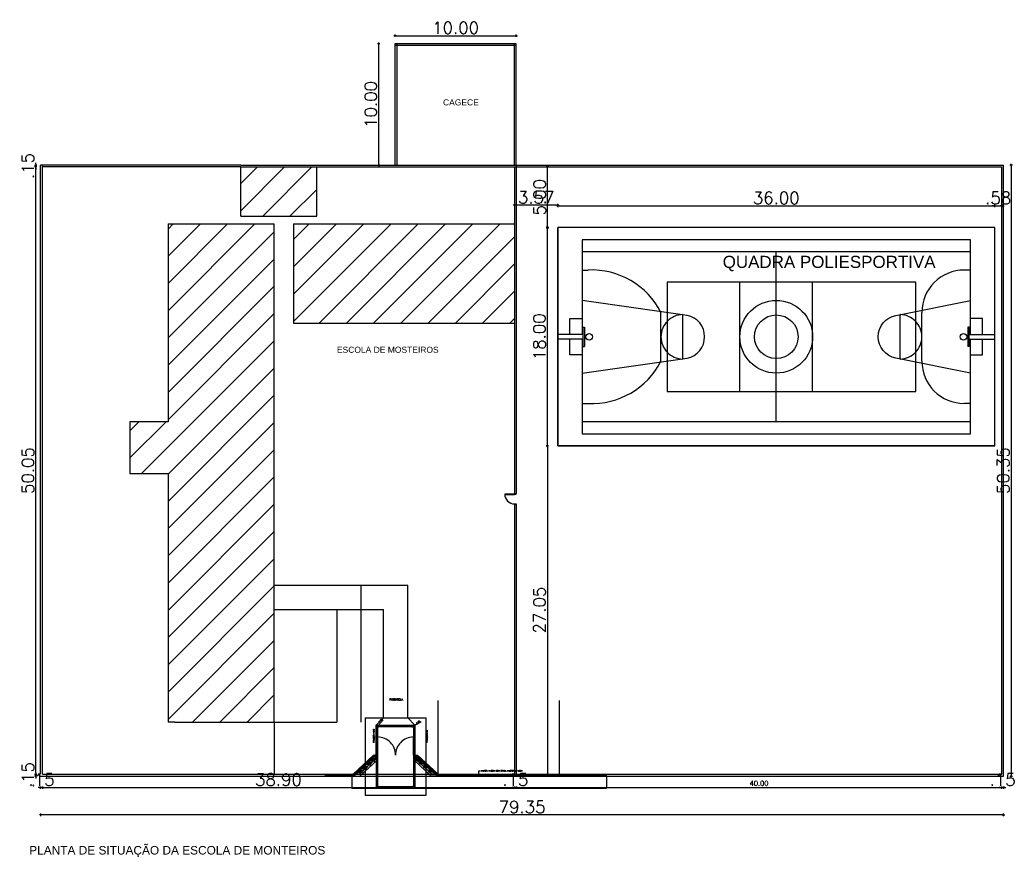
# Model space of a CAD drawing. Header units: millimetres. Extents: x -11 to 499, y 215 to 428.
# Drawn here: x -10.7 to 71.2, y 215.4 to 284.4 of the extents above; entities that cross this region are included whole.
import ezdxf
from ezdxf import colors
from ezdxf.entities.mleader import LeaderData, LeaderLine
from ezdxf.math import Vec2, Vec3

# ---------------------------------------------------------------- set-up
doc = ezdxf.new("R2010")
doc.units = ezdxf.units.MM
doc.linetypes.add('HIDDEN', pattern=[9.525, 6.35, -3.175])
doc.styles.add('J', font='romans.shx')
doc.styles.add('ROMANS', font='romans.shx')
doc.styles.add('Romans_Anot', font='romans.shx')
doc.styles.get("Standard").update_dxf_attribs({"font": 'arial.ttf'})
doc.dimstyles.new('DIM50$0', dxfattribs={"dimtxt": 0.15, "dimasz": 0.1, "dimexe": 0.01, "dimexo": 0.01, "dimgap": 0.15, "dimtad": 1, "dimtoh": 1, "dimzin": 4, "dimdsep": 46, "dimtxsty": 'J', "dimblk1": 'BOLA', "dimblk2": 'BOLA', "dimsah": 1, "dimcen": 0.15, "dimse1": 1, "dimse2": 1, "dimclrd": 8, "dimclre": 256, "dimclrt": 2, "dimadec": 0, "dimazin": 0, "dimtfac": 1, "dimtix": 1, "dimtmove": 1, "dimatfit": 3, "dimldrblk": 'BOLA', "dimfxl": 1, "dimtolj": 1, "dimtzin": 0, "dimlwd": -1, "dimarcsym": 0})
doc.dimstyles.new('Escala 1-50', dxfattribs={"dimscale": 0.5, "dimtxt": 0.2, "dimasz": 0.15, "dimexe": 0.1, "dimexo": 0.2, "dimgap": 0.15, "dimtad": 1, "dimzin": 4, "dimdsep": 46, "dimtxsty": 'Romans_Anot', "dimblk": 'OBLIQUE', "dimcen": 0.25, "dimclrd": 256, "dimclre": 256, "dimclrt": 2, "dimadec": 0, "dimazin": 0, "dimtfac": 1, "dimtix": 1, "dimtmove": 2, "dimatfit": 3, "dimfxl": 1, "dimlwd": -1, "dimlwe": -1, "dimarcsym": 0})

# ---------------------------------------------------------------- blocks, each defined once
blk = doc.blocks.new('BOLA')
for p, q in [((-1, 0), (1, 0)), ((0, -1), (0, 1))]:
    blk.add_line(p, q)
blk.add_circle((0, 0), 0.3)
blk = doc.blocks.new('*D44')
at = {"color": 8, "transparency": 16777216}
blk.add_line((33.689, 269.09), (69.489, 269.09), dxfattribs=at)
at = {"layer": 'Defpoints', "color": 0, "transparency": 16777216}
for p in [(69.589, 269.09), (33.589, 267.299), (69.589, 267.299)]:
    blk.add_point(p, dxfattribs=at)
at = {"color": 8, "transparency": 16777216, "xscale": 0.1, "yscale": 0.1, "zscale": 0.1, "rotation": 180}
blk.add_blockref('BOLA', (33.589, 269.09), dxfattribs=at)
at = {"color": 8, "transparency": 16777216, "xscale": 0.1, "yscale": 0.1, "zscale": 0.1}
blk.add_blockref('BOLA', (69.589, 269.09), dxfattribs=at)
at = {"color": 2, "transparency": 16777216, "insert": (51.589, 269.74), "char_height": 1, "attachment_point": 5, "style": 'J'}
blk.add_mtext('\\A1;36.00', dxfattribs=at)
blk = doc.blocks.new('*D45')
at = {"color": 8, "transparency": 16777216}
blk.add_line((32.722, 267.199), (32.722, 249.399), dxfattribs=at)
at = {"layer": 'Defpoints', "color": 0, "transparency": 16777216}
for p in [(33.589, 267.299), (32.722, 249.299), (33.589, 249.299)]:
    blk.add_point(p, dxfattribs=at)
at = {"color": 8, "transparency": 16777216, "xscale": 0.1, "yscale": 0.1, "zscale": 0.1}
for p, rotation in [((32.722, 267.299), 90), ((32.722, 249.299), 270)]:
    blk.add_blockref('BOLA', p, dxfattribs=dict(at, rotation=rotation))
at = {"color": 2, "transparency": 16777216, "insert": (32.072, 258.299), "char_height": 1, "attachment_point": 5, "rotation": 90, "style": 'J'}
blk.add_mtext('\\A1;18.00', dxfattribs=at)
blk = doc.blocks.new('*D46')
at = {"color": 8, "transparency": 16777216}
for p, q in [((69.489, 269.09), (69.389, 269.09)), ((69.589, 269.09), (70.169, 269.09)), ((70.269, 269.09), (70.369, 269.09))]:
    blk.add_line(p, q, dxfattribs=at)
at = {"layer": 'Defpoints', "color": 0, "transparency": 16777216}
for p in [(70.169, 269.09), (69.589, 267.299), (70.169, 267.197)]:
    blk.add_point(p, dxfattribs=at)
at = {"color": 8, "transparency": 16777216, "xscale": 0.1, "yscale": 0.1, "zscale": 0.1}
blk.add_blockref('BOLA', (69.589, 269.09), dxfattribs=at)
at = {"color": 8, "transparency": 16777216, "xscale": 0.1, "yscale": 0.1, "zscale": 0.1, "rotation": 180}
blk.add_blockref('BOLA', (70.169, 269.09), dxfattribs=at)
at = {"color": 2, "transparency": 16777216, "insert": (69.879, 269.74), "char_height": 1, "attachment_point": 5, "style": 'J'}
blk.add_mtext('\\A1;.58', dxfattribs=at)
blk = doc.blocks.new('*D47')
at = {"color": 8, "transparency": 16777216}
blk.add_line((33.489, 269.143), (30.119, 269.143), dxfattribs=at)
at = {"layer": 'Defpoints', "color": 0, "transparency": 16777216}
for p in [(30.019, 269.143), (30.019, 267.299), (33.589, 267.299)]:
    blk.add_point(p, dxfattribs=at)
at = {"color": 8, "transparency": 16777216, "xscale": 0.1, "yscale": 0.1, "zscale": 0.1, "rotation": 180}
blk.add_blockref('BOLA', (30.019, 269.143), dxfattribs=at)
at = {"color": 8, "transparency": 16777216, "xscale": 0.1, "yscale": 0.1, "zscale": 0.1}
blk.add_blockref('BOLA', (33.589, 269.143), dxfattribs=at)
at = {"color": 2, "transparency": 16777216, "insert": (31.804, 269.793), "char_height": 1, "attachment_point": 5, "style": 'J'}
blk.add_mtext('\\A1;3.57', dxfattribs=at)
blk = doc.blocks.new('*D48')
at = {"color": 8, "transparency": 16777216}
blk.add_line((32.739, 267.399), (32.739, 272.199), dxfattribs=at)
at = {"layer": 'Defpoints', "color": 0, "transparency": 16777216}
for p in [(30.169, 272.299), (32.739, 272.299), (33.589, 267.299)]:
    blk.add_point(p, dxfattribs=at)
at = {"color": 8, "transparency": 16777216, "xscale": 0.1, "yscale": 0.1, "zscale": 0.1}
for p, rotation in [((32.739, 272.299), 90), ((32.739, 267.299), 270)]:
    blk.add_blockref('BOLA', p, dxfattribs=dict(at, rotation=rotation))
at = {"color": 2, "transparency": 16777216, "insert": (32.089, 269.799), "char_height": 1, "attachment_point": 5, "rotation": 90, "style": 'J'}
blk.add_mtext('\\A1;5.00', dxfattribs=at)
blk = doc.blocks.new('*D49')
at = {"color": 8, "transparency": 16777216}
for p, q in [((-9.131, 221.145), (-9.231, 221.145)), ((-9.031, 221.145), (-8.881, 221.145)), ((-8.781, 221.145), (-8.681, 221.145))]:
    blk.add_line(p, q, dxfattribs=at)
at = {"layer": 'Defpoints', "color": 0, "transparency": 16777216}
for p in [(-9.031, 222.099), (-8.881, 222.249), (-8.881, 221.145)]:
    blk.add_point(p, dxfattribs=at)
at = {"color": 8, "transparency": 16777216, "xscale": 0.1, "yscale": 0.1, "zscale": 0.1}
blk.add_blockref('BOLA', (-9.031, 221.145), dxfattribs=at)
at = {"color": 8, "transparency": 16777216, "xscale": 0.1, "yscale": 0.1, "zscale": 0.1, "rotation": 180}
blk.add_blockref('BOLA', (-8.881, 221.145), dxfattribs=at)
at = {"color": 2, "transparency": 16777216, "insert": (-8.956, 221.795), "char_height": 1, "attachment_point": 5, "style": 'J'}
blk.add_mtext('\\A1;.15', dxfattribs=at)
blk = doc.blocks.new('*D50')
at = {"color": 8, "transparency": 16777216}
blk.add_line((-8.781, 221.145), (29.919, 221.145), dxfattribs=at)
at = {"layer": 'Defpoints', "color": 0, "transparency": 16777216}
for p in [(-8.881, 222.249), (30.019, 222.249), (30.019, 221.145)]:
    blk.add_point(p, dxfattribs=at)
at = {"color": 8, "transparency": 16777216, "xscale": 0.1, "yscale": 0.1, "zscale": 0.1, "rotation": 180}
blk.add_blockref('BOLA', (-8.881, 221.145), dxfattribs=at)
at = {"color": 8, "transparency": 16777216, "xscale": 0.1, "yscale": 0.1, "zscale": 0.1}
blk.add_blockref('BOLA', (30.019, 221.145), dxfattribs=at)
at = {"color": 2, "transparency": 16777216, "insert": (10.569, 221.795), "char_height": 1, "attachment_point": 5, "style": 'J'}
blk.add_mtext('\\A1;38.90', dxfattribs=at)
blk = doc.blocks.new('*D51')
at = {"color": 8, "transparency": 16777216}
for p, q in [((29.919, 221.145), (29.819, 221.145)), ((30.019, 221.145), (30.169, 221.145)), ((30.269, 221.145), (30.369, 221.145))]:
    blk.add_line(p, q, dxfattribs=at)
at = {"layer": 'Defpoints', "color": 0, "transparency": 16777216}
for p in [(30.019, 222.249), (30.169, 222.249), (30.169, 221.145)]:
    blk.add_point(p, dxfattribs=at)
at = {"color": 8, "transparency": 16777216, "xscale": 0.1, "yscale": 0.1, "zscale": 0.1}
blk.add_blockref('BOLA', (30.019, 221.145), dxfattribs=at)
at = {"color": 8, "transparency": 16777216, "xscale": 0.1, "yscale": 0.1, "zscale": 0.1, "rotation": 180}
blk.add_blockref('BOLA', (30.169, 221.145), dxfattribs=at)
at = {"color": 2, "transparency": 16777216, "insert": (30.094, 221.795), "char_height": 1, "attachment_point": 5, "style": 'J'}
blk.add_mtext('\\A1;.15', dxfattribs=at)
blk = doc.blocks.new('*D52')
at = {"color": 8, "transparency": 16777216}
blk.add_line((30.269, 221.145), (70.069, 221.145), dxfattribs=at)
at = {"layer": 'Defpoints', "color": 0, "transparency": 16777216}
for p in [(30.169, 222.249), (70.169, 222.249), (70.169, 221.145)]:
    blk.add_point(p, dxfattribs=at)
at = {"color": 8, "transparency": 16777216, "xscale": 0.1, "yscale": 0.1, "zscale": 0.1, "rotation": 180}
blk.add_blockref('BOLA', (30.169, 221.145), dxfattribs=at)
at = {"color": 8, "transparency": 16777216, "xscale": 0.1, "yscale": 0.1, "zscale": 0.1}
blk.add_blockref('BOLA', (70.169, 221.145), dxfattribs=at)
at = {"color": 2, "transparency": 16777216, "insert": (50.169, 221.495), "char_height": 0.4, "attachment_point": 5, "style": 'J'}
blk.add_mtext('\\A1;40.00', dxfattribs=at)
blk = doc.blocks.new('*D53')
at = {"color": 8, "transparency": 16777216}
for p, q in [((70.069, 221.145), (69.969, 221.145)), ((70.169, 221.145), (70.319, 221.145)), ((70.419, 221.145), (70.519, 221.145))]:
    blk.add_line(p, q, dxfattribs=at)
at = {"layer": 'Defpoints', "color": 0, "transparency": 16777216}
for p in [(70.169, 222.249), (70.319, 222.099), (70.319, 221.145)]:
    blk.add_point(p, dxfattribs=at)
at = {"color": 8, "transparency": 16777216, "xscale": 0.1, "yscale": 0.1, "zscale": 0.1}
blk.add_blockref('BOLA', (70.169, 221.145), dxfattribs=at)
at = {"color": 8, "transparency": 16777216, "xscale": 0.1, "yscale": 0.1, "zscale": 0.1, "rotation": 180}
blk.add_blockref('BOLA', (70.319, 221.145), dxfattribs=at)
at = {"color": 2, "transparency": 16777216, "insert": (70.244, 221.795), "char_height": 1, "attachment_point": 5, "style": 'J'}
blk.add_mtext('\\A1;.15', dxfattribs=at)
blk = doc.blocks.new('*D54')
at = {"color": 8, "transparency": 16777216}
for p, q in [((-9.434, 222.349), (-9.434, 222.449)), ((-9.434, 222.099), (-9.434, 222.249)), ((-9.434, 221.999), (-9.434, 221.899))]:
    blk.add_line(p, q, dxfattribs=at)
at = {"layer": 'Defpoints', "color": 0, "transparency": 16777216}
for p in [(-9.434, 222.249), (-9.031, 222.099), (-8.881, 222.249)]:
    blk.add_point(p, dxfattribs=at)
at = {"color": 8, "transparency": 16777216, "xscale": 0.1, "yscale": 0.1, "zscale": 0.1}
for p, rotation in [((-9.434, 222.249), 270), ((-9.434, 222.099), 90)]:
    blk.add_blockref('BOLA', p, dxfattribs=dict(at, rotation=rotation))
at = {"color": 2, "transparency": 16777216, "insert": (-10.084, 222.174), "char_height": 1, "attachment_point": 5, "rotation": 90, "style": 'J'}
blk.add_mtext('\\A1;.15', dxfattribs=at)
blk = doc.blocks.new('*D55')
at = {"color": 8, "transparency": 16777216}
blk.add_line((-9.434, 222.349), (-9.434, 272.199), dxfattribs=at)
at = {"layer": 'Defpoints', "color": 0, "transparency": 16777216}
for p in [(-9.434, 272.299), (-8.881, 272.299), (-8.881, 222.249)]:
    blk.add_point(p, dxfattribs=at)
at = {"color": 8, "transparency": 16777216, "xscale": 0.1, "yscale": 0.1, "zscale": 0.1}
for p, rotation in [((-9.434, 272.299), 90), ((-9.434, 222.249), 270)]:
    blk.add_blockref('BOLA', p, dxfattribs=dict(at, rotation=rotation))
at = {"color": 2, "transparency": 16777216, "insert": (-10.084, 247.274), "char_height": 1, "attachment_point": 5, "rotation": 90, "style": 'J'}
blk.add_mtext('\\A1;50.05', dxfattribs=at)
blk = doc.blocks.new('*D56')
at = {"color": 8, "transparency": 16777216}
for p, q in [((-9.434, 272.549), (-9.434, 272.649)), ((-9.434, 272.299), (-9.434, 272.449)), ((-9.434, 272.199), (-9.434, 272.099))]:
    blk.add_line(p, q, dxfattribs=at)
at = {"layer": 'Defpoints', "color": 0, "transparency": 16777216}
for p in [(-9.434, 272.449), (-9.031, 272.449), (-8.881, 272.299)]:
    blk.add_point(p, dxfattribs=at)
at = {"color": 8, "transparency": 16777216, "xscale": 0.1, "yscale": 0.1, "zscale": 0.1}
for p, rotation in [((-9.434, 272.449), 270), ((-9.434, 272.299), 90)]:
    blk.add_blockref('BOLA', p, dxfattribs=dict(at, rotation=rotation))
at = {"color": 2, "transparency": 16777216, "insert": (-10.084, 272.374), "char_height": 1, "attachment_point": 5, "rotation": 90, "style": 'J'}
blk.add_mtext('\\A1;.15', dxfattribs=at)
blk = doc.blocks.new('*D57')
at = {"color": 8, "transparency": 16777216}
blk.add_line((18.828, 272.549), (18.828, 282.349), dxfattribs=at)
at = {"layer": 'Defpoints', "color": 0, "transparency": 16777216}
for p in [(18.828, 282.449), (20.169, 282.449), (20.319, 272.449)]:
    blk.add_point(p, dxfattribs=at)
at = {"color": 8, "transparency": 16777216, "xscale": 0.1, "yscale": 0.1, "zscale": 0.1}
for p, rotation in [((18.828, 282.449), 90), ((18.828, 272.449), 270)]:
    blk.add_blockref('BOLA', p, dxfattribs=dict(at, rotation=rotation))
at = {"color": 2, "transparency": 16777216, "insert": (18.178, 277.449), "char_height": 1, "attachment_point": 5, "rotation": 90, "style": 'J'}
blk.add_mtext('\\A1;10.00', dxfattribs=at)
blk = doc.blocks.new('*D58')
at = {"color": 8, "transparency": 16777216}
blk.add_line((20.269, 283.111), (30.069, 283.111), dxfattribs=at)
at = {"layer": 'Defpoints', "color": 0, "transparency": 16777216}
for p in [(30.169, 283.111), (20.169, 282.449), (30.169, 282.449)]:
    blk.add_point(p, dxfattribs=at)
at = {"color": 8, "transparency": 16777216, "xscale": 0.1, "yscale": 0.1, "zscale": 0.1, "rotation": 180}
blk.add_blockref('BOLA', (20.169, 283.111), dxfattribs=at)
at = {"color": 8, "transparency": 16777216, "xscale": 0.1, "yscale": 0.1, "zscale": 0.1}
blk.add_blockref('BOLA', (30.169, 283.111), dxfattribs=at)
at = {"color": 2, "transparency": 16777216, "insert": (25.169, 283.761), "char_height": 1, "attachment_point": 5, "style": 'J'}
blk.add_mtext('\\A1;10.00', dxfattribs=at)
blk = doc.blocks.new('*D38')
at = {"color": 8, "transparency": 16777216}
blk.add_line((70.219, 218.898), (-8.931, 218.898), dxfattribs=at)
at = {"layer": 'Defpoints', "color": 0, "transparency": 16777216}
for p in [(-9.031, 272.449), (70.319, 272.449), (-9.031, 218.898)]:
    blk.add_point(p, dxfattribs=at)
at = {"color": 8, "transparency": 16777216, "xscale": 0.1, "yscale": 0.1, "zscale": 0.1, "rotation": 180}
blk.add_blockref('BOLA', (-9.031, 218.898), dxfattribs=at)
at = {"color": 8, "transparency": 16777216, "xscale": 0.1, "yscale": 0.1, "zscale": 0.1}
blk.add_blockref('BOLA', (70.319, 218.898), dxfattribs=at)
at = {"color": 2, "transparency": 16777216, "insert": (30.644, 219.548), "char_height": 1, "attachment_point": 5, "style": 'J'}
blk.add_mtext('\\A1;79.35', dxfattribs=at)
blk = doc.blocks.new('*D39')
at = {"color": 8, "transparency": 16777216}
blk.add_line((32.726, 249.199), (32.726, 222.349), dxfattribs=at)
at = {"layer": 'Defpoints', "color": 0, "transparency": 16777216}
for p in [(62.978, 249.299), (32.726, 222.249), (61.669, 222.249)]:
    blk.add_point(p, dxfattribs=at)
at = {"color": 8, "transparency": 16777216, "xscale": 0.1, "yscale": 0.1, "zscale": 0.1}
for p, rotation in [((32.726, 249.299), 90), ((32.726, 222.249), 270)]:
    blk.add_blockref('BOLA', p, dxfattribs=dict(at, rotation=rotation))
at = {"color": 2, "transparency": 16777216, "insert": (32.076, 235.774), "char_height": 1, "attachment_point": 5, "rotation": 90, "style": 'J'}
blk.add_mtext('\\A1;27.05', dxfattribs=at)
blk = doc.blocks.new('*D40')
at = {"color": 8, "transparency": 16777216}
blk.add_line((70.945, 272.349), (70.945, 222.199), dxfattribs=at)
at = {"layer": 'Defpoints', "color": 0, "transparency": 16777216}
for p in [(70.319, 272.449), (70.319, 222.099), (70.945, 222.099)]:
    blk.add_point(p, dxfattribs=at)
at = {"color": 8, "transparency": 16777216, "xscale": 0.1, "yscale": 0.1, "zscale": 0.1}
for p, rotation in [((70.945, 272.449), 90), ((70.945, 222.099), 270)]:
    blk.add_blockref('BOLA', p, dxfattribs=dict(at, rotation=rotation))
at = {"color": 2, "transparency": 16777216, "insert": (70.295, 247.274), "char_height": 1, "attachment_point": 5, "rotation": 90, "style": 'J'}
blk.add_mtext('\\A1;50.35', dxfattribs=at)
blk = doc.blocks.new('*X30')
at = {"color": 0}
for p, q in [((413.796, -327.075), (417.404, -323.467)), ((413.796, -324.83), (415.159, -323.467)), ((415.599, -327.517), (419.649, -323.467)), ((417.844, -327.517), (420.046, -325.315)), ((407.796, -335.32), (414.949, -328.167)), ((407.796, -333.075), (412.704, -328.167)), ((407.796, -330.83), (410.459, -328.167)), ((407.796, -328.585), (408.214, -328.167)), ((418.146, -336.195), (426.174, -328.167)), ((418.146, -333.95), (423.929, -328.167)), ((418.146, -331.705), (421.684, -328.167)), ((418.146, -329.46), (419.439, -328.167)), ((420.219, -336.367), (428.419, -328.167)), ((422.464, -336.367), (430.664, -328.167)), ((424.709, -336.367), (432.909, -328.167)), ((426.954, -336.367), (435.154, -328.167)), ((407.796, -337.565), (416.546, -328.815)), ((429.199, -336.367), (436.346, -329.22)), ((407.796, -339.81), (416.546, -331.06)), ((431.445, -336.367), (436.346, -331.466)), ((407.796, -342.055), (416.546, -333.305)), ((433.69, -336.367), (436.346, -333.711)), ((407.796, -344.3), (416.546, -335.55)), ((435.935, -336.367), (436.346, -335.956)), ((405.574, -348.767), (416.546, -337.795)), ((407.796, -348.79), (416.546, -340.04)), ((407.796, -351.035), (416.546, -342.285)), ((404.646, -347.45), (407.629, -344.467)), ((404.646, -345.205), (405.384, -344.467)), ((407.796, -353.28), (416.546, -344.53)), ((407.796, -355.525), (416.546, -346.775)), ((407.796, -357.77), (416.546, -349.02)), ((407.796, -360.016), (416.546, -351.266)), ((407.796, -362.261), (416.546, -353.511)), ((407.796, -364.506), (416.546, -355.756)), ((407.796, -366.751), (416.546, -358.001)), ((407.796, -368.996), (416.546, -360.246)), ((409.82, -369.217), (416.546, -362.491)), ((412.065, -369.217), (416.546, -364.736)), ((414.31, -369.217), (416.546, -366.981))]:
    blk.add_line(p, q, dxfattribs=at)
blk = doc.blocks.new('Árvore14')
for p, q in [((-1.17, 0), (-0.91, 0.02)), ((-0.98, 0.71), (-1.13, 1)), ((-1.13, 1), (-1.11, 0.7)), ((-1.11, 0.7), (-1.02, 0.52)), ((-1.02, 0.52), (-0.85, 0.44)), ((-0.5, 0.48), (-0.98, 0.71)), ((-0.91, 0.02), (-0.55, 0)), ((-0.85, 0.44), (-0.67, 0.38)), ((-0.67, 0.38), (-0.56, 0.21)), ((0, 0), (-0.67, -0.19)), ((-0.4, 0.95), (-0.64, 0.99)), ((-0.64, 0.99), (-0.51, 0.89)), ((-0.56, 0.21), (-0.43, 0.03)), ((-0.55, 0), (0, 0)), ((0, 0), (-0.54, -0.08)), ((-0.51, 0.89), (-0.36, 0.67)), ((-0.28, 0.07), (-0.5, 0.48)), ((-0.43, 0.03), (0, 0)), ((-0.25, 0.79), (-0.4, 0.95)), ((-0.36, 0.67), (-0.3, 0.4)), ((-0.3, 0.4), (0, 0)), ((0, 0), (-0.28, 0.07)), ((-0.27, -0.14), (0, 0)), ((-0.19, 0.4), (-0.25, 0.79)), ((0, 0), (-0.19, 0.4)), ((-0.07, 1.34), (-0.15, 0.99)), ((-0.15, 0.99), (-0.05, 0.52)), ((0.05, 1.53), (-0.07, 1.34)), ((0, 0), (-0.07, -0.16)), ((-0.05, 0.52), (0.02, 0.18)), ((-0.04, -0.29), (0, 0)), ((0, 0), (0.17, 0.19)), ((0, 0), (0.38, 0.19)), ((0.67, 0.19), (0, 0)), ((0.02, 0.18), (0, 0)), ((0, 0), (0.57, 0.04)), ((0, 0), (0.17, -0.3)), ((0.59, -0.05), (0, 0)), ((0.03, 1.05), (0.05, 1.25)), ((0.08, 0.89), (0.03, 1.05)), ((0.05, 1.25), (0.05, 1.53)), ((0.17, 0.57), (0.08, 0.89)), ((0.17, 0.19), (0.17, 0.57)), ((0.38, 0.19), (0.57, 0.48)), ((0.57, 0.48), (0.76, 0.67)), ((0.57, 0.04), (0.96, 0.17)), ((0.93, 0.02), (0.59, -0.05)), ((0.95, 0.38), (0.67, 0.19)), ((0.76, 0.67), (1.05, 0.67)), ((1.31, 0.02), (0.93, 0.02)), ((1.05, 0.67), (0.95, 0.57)), ((0.95, 0.57), (0.95, 0.38)), ((0.96, 0.17), (1.37, 0.22)), ((1.52, 0.17), (1.31, 0.02)), ((1.37, 0.22), (1.52, 0.17)), ((-1.24, -0.57), (-1.33, -0.81)), ((-1.33, -0.81), (-1.25, -0.78)), ((-1.25, -0.78), (-1.07, -0.69)), ((-1.05, -0.38), (-1.24, -0.57)), ((-0.96, -0.12), (-1.17, 0)), ((-1.07, -0.69), (-0.74, -0.56)), ((-0.95, -0.29), (-1.05, -0.38)), ((-0.54, -0.08), (-0.96, -0.12)), ((-0.67, -0.19), (-0.95, -0.29)), ((-0.74, -0.56), (-0.6, -0.44)), ((-0.6, -0.44), (-0.27, -0.14)), ((-0.53, -0.45), (-0.6, -0.63)), ((-0.6, -0.63), (-0.48, -0.59)), ((-0.21, -0.27), (-0.53, -0.45)), ((-0.48, -0.59), (-0.24, -0.53)), ((-0.39, -1.14), (-0.32, -0.9)), ((-0.33, -1.42), (-0.39, -1.14)), ((-0.31, -1.28), (-0.33, -1.42)), ((-0.32, -0.9), (-0.11, -0.68)), ((-0.23, -1.1), (-0.31, -1.28)), ((-0.24, -0.53), (-0.14, -0.42)), ((0, -0.82), (-0.23, -1.1)), ((-0.07, -0.16), (-0.21, -0.27)), ((-0.14, -0.42), (-0.04, -0.29)), ((-0.11, -0.68), (0.03, -0.52)), ((0.18, -0.52), (0, -0.82)), ((0.03, -0.52), (0.12, -0.28)), ((0.12, -0.28), (0.04, -0.06)), ((0.04, -0.06), (0.34, -0.21)), ((0.17, -0.3), (0.18, -0.52)), ((0.32, -0.51), (0.18, -0.35)), ((0.48, -0.77), (0.32, -0.51)), ((0.34, -0.21), (0.6, -0.44)), ((0.64, -1.02), (0.48, -0.77)), ((0.6, -0.44), (0.78, -0.79)), ((0.87, -1.16), (0.64, -1.02)), ((0.78, -0.79), (0.87, -1.16))]:
    blk.add_line(p, q)
blk = doc.blocks.new('_Oblique')
at = {"color": 0, "linetype": 'ByBlock', "lineweight": -2}
blk.add_line((-0.5, -0.5), (0.5, 0.5), dxfattribs=at)
blk = doc.blocks.new('*D41')
at = {"ltscale": 0.03, "transparency": 16777216}
for p in [(18.653, 226.124), (19.183, 226.723)]:
    blk.add_line(p, (18.786, 226.274), dxfattribs=at)
at = {"layer": 'Defpoints', "color": 0, "ltscale": 0.03, "transparency": 16777216}
for p in [(18.786, 226.274), (18.653, 226.124)]:
    blk.add_point(p, dxfattribs=at)
at = {"ltscale": 0.03, "transparency": 16777216, "xscale": 0.075, "yscale": 0.075, "zscale": 0.075}
for p, rotation in [((18.653, 226.124), 48.45441067245669), ((18.786, 226.274), 228.4544106724567)]:
    blk.add_blockref('_Oblique', p, dxfattribs=dict(at, rotation=rotation))
at = {"color": 2, "ltscale": 0.03, "transparency": 16777216, "insert": (18.941, 226.637), "char_height": 0.1, "attachment_point": 5, "rotation": 48.45441, "style": 'Romans_Anot'}
blk.add_mtext('∅.20', dxfattribs=at)
blk = doc.blocks.new('*D42')
at = {"ltscale": 0.03, "transparency": 16777216}
for p in [(21.633, 226.149), (22.324, 226.551)]:
    blk.add_line(p, (21.806, 226.249), dxfattribs=at)
at = {"layer": 'Defpoints', "color": 0, "ltscale": 0.03, "transparency": 16777216}
for p in [(21.633, 226.149), (21.806, 226.249)]:
    blk.add_point(p, dxfattribs=at)
at = {"ltscale": 0.03, "transparency": 16777216, "xscale": 0.075, "yscale": 0.075, "zscale": 0.075}
for p, rotation in [((21.633, 226.149), 30.20534383621393), ((21.806, 226.249), 210.205343836214)]:
    blk.add_blockref('_Oblique', p, dxfattribs=dict(at, rotation=rotation))
at = {"color": 2, "ltscale": 0.03, "transparency": 16777216, "insert": (22.067, 226.546), "char_height": 0.1, "attachment_point": 5, "rotation": 30.20534, "style": 'Romans_Anot'}
blk.add_mtext('∅.20', dxfattribs=at)

msp = doc.modelspace()

# ---------------------------------------------------------------- hatches: boundary and pattern name
at = {"ltscale": 0.03}
h = msp.add_hatch(dxfattribs=at)
h.set_pattern_fill('ANSI31', color=256, scale=0.01, angle=90, double=1)
h.set_pattern_definition([(135, (146.278516, 19.313902), (-0.0224506403, -0.0224506403), [])])
h.paths.add_polyline_path([(18.619, 223.817), (18.411, 223.817), (17.719, 223.179), (17.719, 222.975), (17.884, 223.127), (17.867, 223.135), (17.896, 223.138), (17.944, 223.182), (17.939, 223.189), (17.913, 223.197), (17.888, 223.209), (17.876, 223.234), (17.873, 223.277), (17.894, 223.236), (17.965, 223.202), (17.985, 223.22), (17.982, 223.23), (17.961, 223.261), (17.943, 223.275), (17.976, 223.27), (17.997, 223.248), (17.999, 223.233), (18.017, 223.25), (18.012, 223.275), (18.023, 223.324), (18.04, 223.351), (18.04, 223.311), (18.037, 223.283), (18.041, 223.271), (18.224, 223.44), (18.209, 223.448), (18.235, 223.451), (18.285, 223.497), (18.281, 223.502), (18.255, 223.51), (18.23, 223.522), (18.218, 223.547), (18.216, 223.59), (18.237, 223.549), (18.305, 223.515), (18.326, 223.535), (18.324, 223.543), (18.303, 223.574), (18.285, 223.588), (18.318, 223.583), (18.339, 223.561), (18.341, 223.549), (18.359, 223.565), (18.354, 223.588), (18.365, 223.637), (18.382, 223.664), (18.382, 223.624), (18.379, 223.596), (18.382, 223.586), (18.469, 223.667), (18.619, 223.667)])
h.paths.add_polyline_path([(18.719, 223.817), (18.619, 223.817), (18.619, 223.667), (18.719, 223.667)])
h.paths.add_polyline_path([(17.719, 222.975), (17.719, 223.179), (16.711, 222.249), (16.611, 222.249), (16.611, 222.099), (16.769, 222.099)])
h = msp.add_hatch(dxfattribs=at)
h.set_pattern_fill('ANSI31', color=256, scale=0.01, double=1)
h.set_pattern_definition([(45, (146.278516, 19.313902), (-0.0224506403, 0.0224506403), [])])
h.paths.add_polyline_path([(21.819, 223.817), (21.719, 223.817), (21.719, 223.667), (21.819, 223.667)])
h.paths.add_polyline_path([(22.028, 223.817), (21.819, 223.817), (21.819, 223.667), (21.969, 223.667), (21.999, 223.639), (22.028, 223.634), (22.049, 223.612), (22.052, 223.59), (22.079, 223.565), (22.077, 223.573), (22.064, 223.64), (22.075, 223.689), (22.092, 223.715), (22.092, 223.675), (22.088, 223.648), (22.096, 223.625), (22.108, 223.58), (22.108, 223.539), (22.127, 223.521), (22.138, 223.527), (22.165, 223.567), (22.192, 223.594), (22.232, 223.594), (22.219, 223.58), (22.219, 223.554), (22.179, 223.527), (22.135, 223.514), (22.145, 223.504), (22.165, 223.506), (22.219, 223.523), (22.277, 223.531), (22.298, 223.524), (22.27, 223.503), (22.216, 223.503), (22.167, 223.493), (22.157, 223.494), (22.277, 223.383), (22.305, 223.379), (22.326, 223.356), (22.33, 223.334), (22.356, 223.31), (22.355, 223.318), (22.341, 223.384), (22.352, 223.433), (22.37, 223.459), (22.37, 223.42), (22.366, 223.392), (22.373, 223.369), (22.386, 223.324), (22.386, 223.283), (22.405, 223.265), (22.416, 223.271), (22.443, 223.311), (22.469, 223.338), (22.51, 223.338), (22.496, 223.325), (22.496, 223.298), (22.456, 223.271), (22.412, 223.258), (22.423, 223.249), (22.442, 223.25), (22.497, 223.267), (22.555, 223.275), (22.576, 223.269), (22.547, 223.248), (22.493, 223.248), (22.445, 223.237), (22.434, 223.238), (22.632, 223.056), (22.66, 223.051), (22.681, 223.029), (22.685, 223.007), (22.711, 222.982), (22.71, 222.99), (22.696, 223.057), (22.707, 223.105), (22.719, 223.124), (22.719, 223.179)])
h.paths.add_polyline_path([(22.719, 223.179), (22.719, 223.124), (22.724, 223.132), (22.724, 223.092), (22.721, 223.064), (22.728, 223.042), (22.74, 222.997), (22.74, 222.955), (22.759, 222.938), (22.771, 222.944), (22.797, 222.984), (22.824, 223.011), (22.865, 223.011), (22.851, 222.997), (22.851, 222.97), (22.811, 222.944), (22.767, 222.931), (22.777, 222.921), (22.797, 222.923), (22.852, 222.94), (22.91, 222.948), (22.931, 222.941), (22.902, 222.92), (22.848, 222.92), (22.8, 222.91), (22.789, 222.911), (23.041, 222.678), (23.056, 222.676), (23.077, 222.653), (23.079, 222.643), (23.105, 222.62), (23.092, 222.681), (23.103, 222.73), (23.12, 222.756), (23.12, 222.717), (23.117, 222.689), (23.124, 222.666), (23.136, 222.621), (23.136, 222.59), (23.163, 222.566), (23.167, 222.568), (23.194, 222.608), (23.22, 222.635), (23.261, 222.635), (23.247, 222.622), (23.247, 222.595), (23.207, 222.568), (23.172, 222.558), (23.184, 222.546), (23.193, 222.547), (23.248, 222.564), (23.306, 222.572), (23.327, 222.566), (23.298, 222.545), (23.244, 222.545), (23.197, 222.534), (23.669, 222.099), (23.828, 222.099), (23.828, 222.249), (23.728, 222.249)])

# ---------------------------------------------------------------- linework, layer by layer
for p, q in [((30.169, 282.449), (20.169, 282.449)), ((20.169, 282.449), (20.169, 272.449)), ((30.169, 282.299), (20.169, 282.299)), ((20.319, 282.449), (20.319, 272.449)), ((30.019, 272.449), (30.019, 282.449)), ((30.169, 272.449), (30.169, 282.449)), ((7.469, 272.449), (-9.031, 272.449)), ((-9.031, 222.249), (-9.031, 272.449)), ((-8.881, 222.249), (-8.881, 272.449)), ((7.469, 272.299), (-8.881, 272.299)), ((7.469, 272.449), (8.069, 272.449)), ((7.469, 268.249), (7.469, 272.299)), ((7.469, 272.299), (8.069, 272.299)), ((7.932, 272.299), (70.169, 272.299)), ((8.069, 272.449), (13.719, 272.449)), ((13.719, 272.449), (70.319, 272.449)), ((13.719, 268.249), (13.719, 272.299)), ((30.019, 272.299), (30.019, 267.599)), ((30.169, 272.449), (30.169, 245.374)), ((70.169, 222.249), (70.169, 272.299)), ((70.319, 222.099), (70.319, 272.449)), ((7.469, 268.249), (13.719, 268.249)), ((13.469, 268.249), (13.719, 268.249)), ((1.469, 267.599), (10.219, 267.599)), ((1.469, 267.599), (2.019, 267.599)), ((1.469, 267.599), (1.469, 251.299)), ((10.219, 226.549), (10.219, 267.599)), ((11.819, 267.599), (11.819, 259.399)), ((11.819, 267.599), (13.719, 267.599)), ((13.719, 267.599), (30.019, 267.599)), ((30.019, 267.599), (30.019, 245.374)), ((30.019, 267.449), (30.019, 261.449)), ((30.169, 267.599), (30.169, 261.299)), ((33.589, 249.299), (33.589, 267.299)), ((69.589, 267.299), (33.589, 267.299)), ((33.589, 267.299), (33.589, 258.45)), ((69.589, 249.299), (69.589, 267.299)), ((67.589, 265.299), (35.589, 265.299)), ((51.589, 251.299), (51.589, 265.299)), ((35.589, 263.799), (36.089, 263.799)), ((67.589, 263.799), (67.089, 263.799)), ((48.589, 253.799), (48.589, 262.799)), ((54.589, 253.799), (54.589, 262.799)), ((30.169, 261.299), (30.169, 259.399)), ((42.089, 256.299), (42.089, 260.299)), ((43.889, 256.463), (43.889, 260.135)), ((61.789, 256.463), (61.789, 260.135)), ((63.589, 256.299), (63.589, 260.299)), ((30.019, 259.399), (11.819, 259.399)), ((35.689, 257.499), (35.689, 259.099)), ((35.689, 259.099), (35.789, 259.099)), ((35.789, 259.099), (35.789, 257.499)), ((67.389, 259.099), (67.389, 257.499)), ((67.489, 259.099), (67.389, 259.099)), ((67.489, 257.499), (67.489, 259.099)), ((35.689, 258.499), (33.589, 258.499)), ((35.689, 258.099), (33.589, 258.099)), ((35.895, 258.299), (35.789, 258.299)), ((67.283, 258.299), (67.389, 258.299)), ((67.489, 258.499), (69.589, 258.499)), ((67.489, 258.099), (69.589, 258.099)), ((35.689, 257.499), (35.789, 257.499)), ((67.489, 257.499), (67.389, 257.499)), ((35.589, 252.799), (36.089, 252.799)), ((67.589, 252.799), (67.089, 252.799)), ((1.469, 251.299), (-1.681, 251.299)), ((-1.681, 251.299), (-1.681, 246.999)), ((67.589, 251.299), (35.589, 251.299)), ((69.589, 249.299), (33.589, 249.299)), ((1.469, 246.999), (-1.681, 246.999)), ((1.469, 246.999), (1.469, 226.549)), ((30.019, 245.374), (30.169, 245.374)), ((30.019, 244.474), (30.169, 244.474)), ((30.019, 244.474), (30.019, 222.249)), ((30.169, 244.474), (30.169, 222.099)), ((10.219, 237.819), (21.219, 237.819)), ((17.366, 237.819), (17.366, 226.549)), ((10.219, 235.819), (19.219, 235.819)), ((15.366, 235.819), (15.366, 226.549)), ((23.728, 222.249), (23.728, 228.335)), ((33.728, 222.249), (33.728, 228.335)), ((2.019, 226.549), (1.469, 226.549)), ((2.019, 226.549), (8.319, 226.549)), ((8.319, 226.549), (10.219, 226.549)), ((10.219, 226.549), (10.219, 222.249)), ((10.219, 226.549), (15.366, 226.549)), ((-9.031, 222.099), (70.319, 222.099)), ((-8.881, 222.249), (70.169, 222.249)), ((16.611, 222.099), (16.611, 221.099)), ((37.594, 222.099), (37.594, 221.099)), ((16.611, 221.099), (37.594, 221.099))]:
    msp.add_line(p, q)
for p, q in [((21.219, 226.899), (21.219, 237.819)), ((19.219, 226.899), (19.219, 235.819)), ((17.719, 226.899), (17.719, 220.499)), ((17.719, 226.899), (22.719, 226.899)), ((18.619, 226.299), (19.219, 226.899)), ((18.619, 226.299), (18.619, 221.099)), ((18.619, 226.299), (21.819, 226.299)), ((18.619, 223.817), (18.619, 226.299)), ((18.739, 226.179), (18.739, 221.219)), ((18.739, 226.179), (21.699, 226.179)), ((21.819, 226.299), (21.219, 226.899)), ((21.699, 226.179), (21.699, 221.219)), ((21.819, 226.299), (21.819, 221.099)), ((21.819, 223.817), (21.819, 226.299)), ((22.719, 226.899), (22.719, 220.499)), ((16.711, 222.249), (18.411, 223.817)), ((18.411, 223.817), (18.719, 223.817)), ((18.719, 223.817), (18.719, 223.667)), ((21.719, 223.817), (22.028, 223.817)), ((21.719, 223.817), (21.719, 223.667)), ((23.728, 222.249), (22.028, 223.817)), ((16.769, 222.099), (18.469, 223.667)), ((17.227, 222.249), (18.569, 223.487)), ((17.285, 222.099), (18.719, 223.421)), ((18.469, 223.667), (18.719, 223.667)), ((18.569, 223.667), (18.569, 223.487)), ((18.719, 223.667), (18.719, 223.421)), ((21.719, 223.667), (21.719, 223.421)), ((21.969, 223.667), (21.719, 223.667)), ((23.153, 222.099), (21.719, 223.421)), ((21.869, 223.667), (21.869, 223.487)), ((23.212, 222.249), (21.869, 223.487)), ((23.669, 222.099), (21.969, 223.667)), ((14.444, 222.099), (14.444, 222.249)), ((14.444, 222.249), (16.611, 222.249)), ((14.444, 222.189), (16.611, 222.189)), ((14.444, 222.159), (16.611, 222.159)), ((14.444, 222.099), (16.611, 222.099)), ((16.611, 222.249), (16.711, 222.249)), ((16.611, 222.249), (16.611, 222.099)), ((16.611, 222.099), (16.769, 222.099)), ((16.769, 222.099), (17.285, 222.099)), ((16.932, 222.249), (17.227, 222.249)), ((23.669, 222.099), (23.153, 222.099)), ((23.507, 222.249), (23.212, 222.249)), ((23.669, 222.099), (23.828, 222.099)), ((23.728, 222.249), (23.828, 222.249)), ((23.828, 222.249), (37.594, 222.249)), ((23.828, 222.249), (23.828, 222.099)), ((23.828, 222.189), (37.594, 222.189)), ((23.828, 222.159), (37.594, 222.159)), ((23.828, 222.099), (33.494, 222.099)), ((33.494, 222.099), (37.594, 222.099)), ((37.594, 222.099), (37.594, 222.249)), ((21.699, 221.219), (18.739, 221.219)), ((22.719, 220.499), (17.719, 220.499)), ((21.819, 221.099), (18.619, 221.099))]:
    msp.add_line(p, q, dxfattribs=at)
for points in [[(33.589, 249.299), (69.589, 249.299), (69.589, 267.299), (33.589, 267.299)], [(42.589, 253.799), (63.089, 253.799), (63.089, 262.799), (42.589, 262.799)], [(30.019, 245.324), (29.219, 245.324), (29.219, 245.294), (30.019, 245.294)]]:
    msp.add_lwpolyline(points, close=True)
for points in [[(67.589, 258.499), (67.589, 266.299), (35.589, 266.299), (35.589, 258.499)], [(34.589, 258.499), (34.589, 259.799), (35.589, 259.799)], [(68.589, 258.499), (68.589, 259.799), (67.589, 259.799)], [(35.589, 256.799), (34.589, 256.799), (34.589, 258.099)], [(35.589, 258.099), (35.589, 250.299), (67.589, 250.299), (67.589, 258.099)], [(67.589, 256.799), (68.589, 256.799), (68.589, 258.099)], [(30.019, 245.374), (30.019, 245.324), (30.169, 245.324), (30.169, 245.374)], [(30.019, 244.474), (30.019, 244.524), (30.169, 244.524), (30.169, 244.474)]]:
    msp.add_lwpolyline(points)
for points in [[(35.589, 255.299), (44.243, 256.534, 0.819235), (44.243, 260.064), (35.589, 261.299)], [(67.589, 255.299), (61.435, 256.534, -0.819235), (61.435, 260.064), (67.589, 261.299)]]:
    msp.add_lwpolyline(points, format="xyb")
for points in [[(18.749, 223.817), (18.749, 225.317), (18.719, 225.317), (18.719, 223.817)], [(21.689, 223.817), (21.689, 225.317), (21.719, 225.317), (21.719, 223.817)]]:
    msp.add_lwpolyline(points, close=True, dxfattribs=at)
for centre, radius in [((51.589, 258.299), 3), ((51.589, 258.299), 1.8), ((36.165, 258.299), 0.27), ((67.013, 258.299), 0.27)]:
    msp.add_circle(centre, radius)
for centre in [(18.719, 226.199), (21.719, 226.199), (18.719, 221.199), (21.719, 221.199)]:
    msp.add_circle(centre, 0.1, dxfattribs=at)
for centre, radius, start, end in [((36.383, 257.41), 6.396, 26.85449, 92.63263), ((67.089, 260.299), 3.5, 90, 180), ((36.383, 259.188), 6.396, 267.36737, 333.14551), ((67.089, 256.299), 3.5, 180, 270), ((30.019, 245.324), 0.8, 180, 270)]:
    msp.add_arc(centre, radius, start, end)
at = {"linetype": 'HIDDEN'}
for centre, start, end in [((43.925, 258.299), 91.12571, 268.87429), ((61.753, 258.299), 271.12571, 88.87429)]:
    msp.add_arc(centre, 1.836, start, end, dxfattribs=at)
at = {"ltscale": 0.03}
for centre, start, end in [((18.749, 223.846), 358.84255, 90), ((21.689, 223.846), 90, 181.15745)]:
    msp.add_arc(centre, 1.47, start, end, dxfattribs=at)

# ---------------------------------------------------------------- block references
at = {"linetype": 'Continuous'}
msp.add_blockref('*X30', (-406.327, 595.766), dxfattribs=at)
at = {"ltscale": 0.03, "xscale": 0.1409618389684824, "yscale": 0.1409618389684824, "zscale": 0.1409618389684824}
for p in [(22.085, 223.5), (17.701, 222.798), (18.033, 223.136), (18.375, 223.449), (22.362, 223.244), (22.717, 222.917), (17.344, 222.485), (23.113, 222.541)]:
    msp.add_blockref('Árvore14', p, dxfattribs=at)

# ---------------------------------------------------------------- texts
for s, height, p in [('CAGECE', 0.5, (24.128, 277.367)), ('QUADRA POLIESPORTIVA', 1, (47.176, 263.973)), ('ESCOLA DE MOSTEIROS', 0.5, (15.387, 256.979)), ('PLANTA DE SITUAÇÃO DA ESCOLA DE MONTEIROS', 0.7, (-9.968, 215.63))]:
    msp.add_text(s, height=height).set_placement(p)
at = {"insert": (20.263, 228.41), "char_height": 0.15, "attachment_point": 5, "style": 'ROMANS'}
msp.add_mtext('PASSARELA', dxfattribs=at)
at = {"char_height": 0.1, "attachment_point": 1, "rotation": 90, "style": 'ROMANS'}
for s, insert in [('PROJEÇÃO VIGAS', (18.375, 224.841)), ('PROJEÇÃO LAJE', (22.761, 224.841))]:
    msp.add_mtext(s, dxfattribs=dict(at, insert=insert))

# ---------------------------------------------------------------- dimensions: what is measured, and where the dimension line sits
for base, p1, p2, override, picture, middle in [((30.169, 283.111), (20.169, 282.449), (30.169, 282.449), {"dimtxt": 1}, '*D58', (25.169, 283.761)), ((-9.031, 218.898), (70.319, 272.449), (-9.031, 272.449), {"dimtxt": 1}, '*D38', (30.644, 219.548)), ((69.589, 269.09), (33.589, 267.299), (69.589, 267.299), {"dimtxt": 1}, '*D44', (51.589, 269.74)), ((70.169, 269.09), (69.589, 267.299), (70.169, 267.197), {"dimtxt": 1}, '*D46', (69.879, 269.74)), ((-8.881, 221.145), (-9.031, 222.099), (-8.881, 222.249), {"dimtxt": 1}, '*D49', (-8.956, 221.795)), ((30.019, 221.145), (-8.881, 222.249), (30.019, 222.249), {"dimtxt": 1}, '*D50', (10.569, 221.795)), ((30.169, 221.145), (30.019, 222.249), (30.169, 222.249), {"dimtxt": 1}, '*D51', (30.094, 221.795)), ((70.169, 221.145), (30.169, 222.249), (70.169, 222.249), {"dimtxt": 0.4}, '*D52', (50.169, 221.495)), ((70.319, 221.145), (70.169, 222.249), (70.319, 222.099), {"dimtxt": 1}, '*D53', (70.244, 221.795))]:
    dim = msp.add_linear_dim(base=base, p1=p1, p2=p2, dimstyle='DIM50$0', override=override)
    dim.commit()
    dim.dimension.update_dxf_attribs({"geometry": picture, "text_midpoint": middle})
for base, p1, p2, picture, middle in [((18.828, 282.449), (20.319, 272.449), (20.169, 282.449), '*D57', (18.178, 277.449)), ((-9.434, 272.449), (-8.881, 272.299), (-9.031, 272.449), '*D56', (-10.084, 272.374)), ((-9.434, 272.299), (-8.881, 222.249), (-8.881, 272.299), '*D55', (-10.084, 247.274)), ((32.739, 272.299), (33.589, 267.299), (30.169, 272.299), '*D48', (32.089, 269.799)), ((70.945, 222.099), (70.319, 272.449), (70.319, 222.099), '*D40', (70.295, 247.274)), ((32.722, 249.299), (33.589, 267.299), (33.589, 249.299), '*D45', (32.072, 258.299)), ((32.726, 222.249), (62.978, 249.299), (61.669, 222.249), '*D39', (32.076, 235.774)), ((-9.434, 222.249), (-9.031, 222.099), (-8.881, 222.249), '*D54', (-10.084, 222.174))]:
    dim = msp.add_linear_dim(base=base, p1=p1, p2=p2, angle=90, dimstyle='DIM50$0', override={"dimtxt": 1})
    dim.commit()
    dim.dimension.update_dxf_attribs({"geometry": picture, "text_midpoint": middle})
dim = msp.add_aligned_dim(p1=(33.589, 267.299), p2=(30.019, 267.299), distance=-1.844, dimstyle='DIM50$0', override={"dimtxt": 1})
dim.commit()
dim.dimension.update_dxf_attribs({"geometry": '*D47', "text_midpoint": (31.804, 269.793)})
at = {"ltscale": 0.03}
for p1, p2, picture, middle in [((18.653, 226.124), (18.786, 226.274), '*D41', (18.941, 226.637)), ((21.633, 226.149), (21.806, 226.249), '*D42', (22.067, 226.546))]:
    dim = msp.add_diameter_dim_2p(p1=p1, p2=p2, dimstyle='Escala 1-50', dxfattribs=at)
    dim.commit()
    dim.dimension.update_dxf_attribs({"geometry": picture, "text_midpoint": middle})

# ---------------------------------------------------------------- leaders
ml = msp.add_multileader_mtext('Standard', dxfattribs=at)
ml.set_content('MURETA H=50CM COM GRADIL NYLOFOR H=1,50M', color=2, style='Romans_Anot')
ml.set_leader_properties(color=256, linetype='ByLayer', lineweight=-1)
ml.build(insert=Vec2(0, 0))
ml.multileader.update_dxf_attribs({"text_top_attachment_type": 10, "text_bottom_attachment_type": 10, "dogleg_length": 0.3, "arrow_head_size": 0.1, "scale": 0.5})
ctx = ml.context
ctx.base_point, ctx.scale, ctx.char_height, ctx.arrow_head_size, ctx.landing_gap_size, ctx.plane_origin = Vec3(27.22, 222.52), 0.5, 0.1, 0.1, 0.075, Vec3(27.07, 222.189)
notes = []
notes.append((ctx, [(0, (1, 1, 0), (27.07, 222.52), (1, 0), 0.15, [(0, [(27.07, 222.189)], 0, [])])]))
ctx.mtext.insert, ctx.mtext.flow_direction = Vec3(27.295, 222.579), 5
for ctx, leaders in notes:
    for number, flags, end, landing, length, lines in leaders:
        leader = LeaderData()
        leader.index, (leader.has_last_leader_line, leader.has_dogleg_vector, leader.attachment_direction) = number, flags
        leader.last_leader_point, leader.dogleg_vector, leader.dogleg_length = Vec3(end), Vec3(landing), length
        for number, points, colour, breaks in lines:
            line = LeaderLine()
            line.index, line.vertices, line.color, line.breaks = number, Vec3.list(points), colors.encode_raw_color(colour), breaks
            leader.lines.append(line)
        ctx.leaders.append(leader)

doc.saveas('drawing.dxf')
